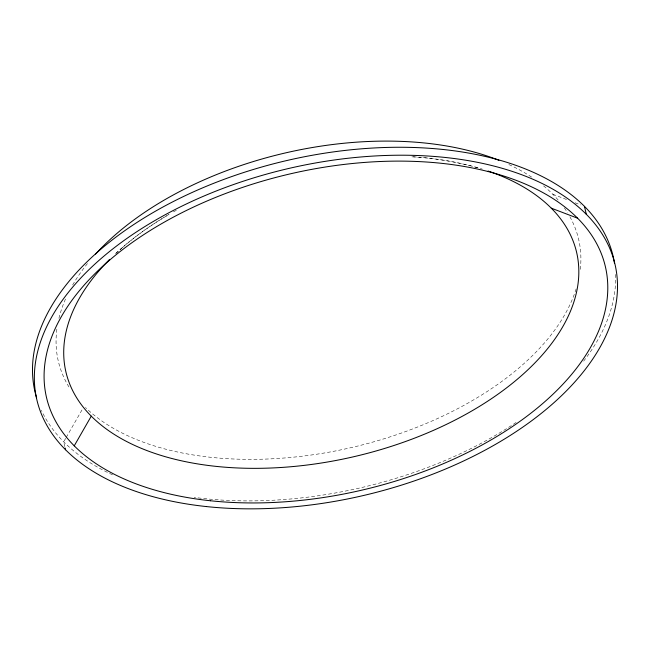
<?xml version="1.0" encoding="UTF-8"?>
<svg xmlns="http://www.w3.org/2000/svg" width="650" height="650" viewBox="0 0 650 650"><rect width="100%" height="100%" fill="white"/><g stroke="black" fill="none" stroke-linecap="round" stroke-linejoin="round"><path stroke-width="0.49" stroke-dasharray="3.25 2.44" d="M65.683 438.336L63.692 441.805L65.138 447.996M66.186 437.466L82.639 408.793M115.789 253.549L121.713 248.259M122.452 247.593C136.793 234.926 152.685 224.12 169.122 214.354M173.461 211.876L177.897 209.454M411.905 156.837C432.729 157.942 453.399 161.338 473.574 166.587M474.508 166.879L479.164 168.317M552.809 194.269L566.767 199.599M575.136 202.8L580.726 204.929M115.814 253.411A262.259 148.168 -13.2 0 1 170.544 213.468M413.262 156.796A262.259 148.168 -13.2 0 1 482.284 169.13M569.912 216.775A267.207 150.963 -13.2 0 1 580.158 270.684M576.136 288.933A267.207 150.963 -13.2 0 1 356.054 446.461A267.207 150.963 -13.2 0 1 85.475 407.509M68.941 386.961A267.207 150.963 -13.2 0 1 57.054 327.868M58.922 318.281A267.207 150.963 -13.2 0 1 66.316 297.229M72.662 284.984A267.207 150.963 -13.2 0 1 87.872 263.055M508.852 164.556A267.207 150.963 -13.2 0 1 533.122 178.116M543.562 185.884A267.207 150.963 -13.2 0 1 558.927 200.931M564.322 207.894A267.207 150.963 -13.2 0 1 567.515 212.688M615.566 274.43A296.896 167.732 -13.2 0 1 582.303 362.871M516.092 422.476A296.896 167.732 -13.2 0 1 194.155 497.372M112.539 474.825A296.896 167.732 -13.2 0 1 41.389 410.304"/><path stroke-width="0.97" d="M74.238 445.835L91.268 416.146M551.273 208.162L577.631 218.221M584.447 206.351L586.308 214.297M65.138 447.996L65.553 449.759M488.093 171.031A262.259 148.168 -13.2 0 1 522.949 374.343A262.259 148.168 -13.2 0 1 167.871 457.421A262.259 148.168 -13.2 0 1 109.387 259.634M36.644 397.906A296.896 167.732 -13.2 0 1 286.374 160.631A296.896 167.732 -13.2 0 1 614.453 263.104M95.582 254.077A267.207 150.963 -13.2 0 1 498.899 160.298M210.47 500.76A286.999 162.143 -13.2 0 0 606.336 271.286A286.999 162.143 -13.2 0 0 160.989 224.039A286.999 162.143 -13.2 0 0 210.47 500.76M206.489 506.577A296.896 167.732 -13.2 0 0 616.005 269.197A296.896 167.732 -13.2 0 0 155.293 220.309A296.896 167.732 -13.2 0 0 206.489 506.577"/></g></svg>
